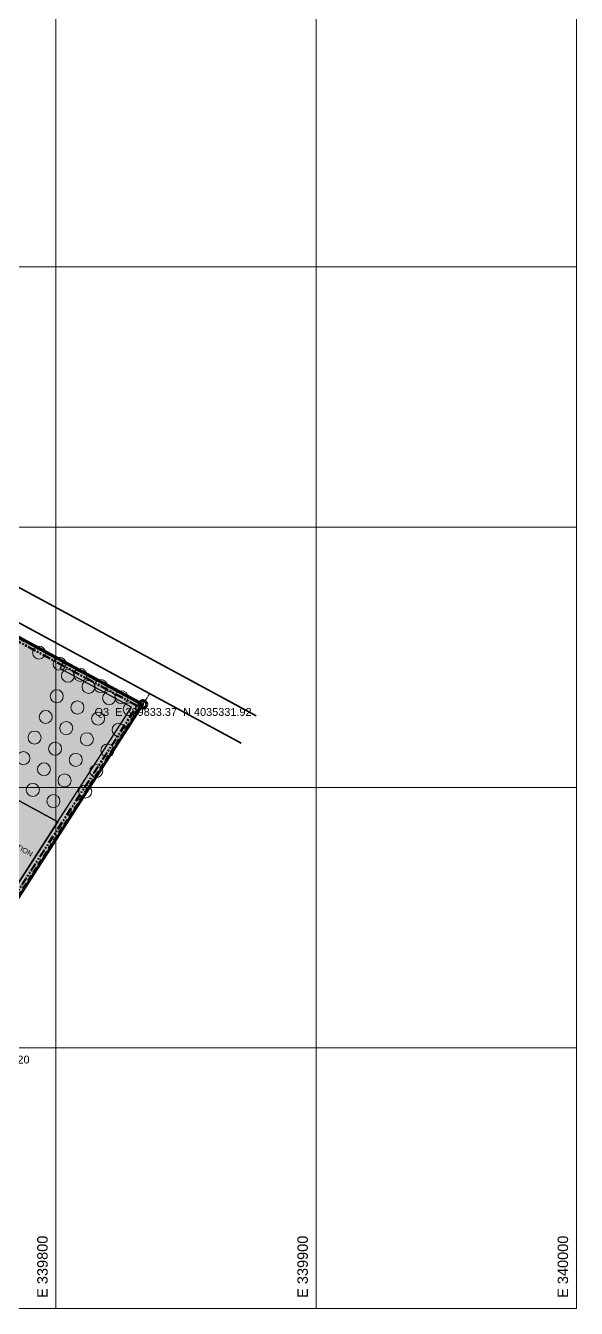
# Model space of a CAD drawing. Header units: metres. Extents: x 338380 to 340000, y 4035100 to 4035907.
# Drawn here: x 339788.3 to 340000, y 4035100 to 4035592.6 of the extents above; entities that cross this region are included whole.
import ezdxf
from ezdxf.enums import TextEntityAlignment as Align

# ---------------------------------------------------------------- set-up
doc = ezdxf.new("R2010")
doc.units = ezdxf.units.M
for name, pattern in [('DASHDOT', [3.556, 2.54, -0.508, 0, -0.508]), ('DASHED', [1.524, 1.27, -0.254]), ('PHANTOM', [6.35, 3.175, -0.635, 0.635, -0.635, 0.635, -0.635])]:
    doc.linetypes.add(name, pattern=pattern)
for name, color, linetype, lineweight in [('MP_BOUNDARY', 1, 'Continuous', 60), ('MP_BOUNDARY_COORDS', 6, 'DASHED', 18), ('MP_GREEN_BUFFER', 82, 'Continuous', 13), ('MP_GREEN_PARK', 3, 'Continuous', 25), ('MP_GRID', 8, 'Continuous', 9), ('MP_HATCH_GREEN', 83, 'Continuous', 0), ('MP_HATCH_SERVICE', 21, 'Continuous', 0), ('MP_PHASING', 211, 'PHANTOM', 50), ('MP_ROAD_PUBLIC', 8, 'Continuous', 35), ('MP_TREES', 3, 'Continuous', 13), ('MP_UTILITY', 242, 'Continuous', 30), ('MP_WALL', 8, 'DASHDOT', 30)]:
    doc.layers.add(name, color=color, linetype=linetype, lineweight=lineweight)
doc.styles.add('AR', font='arial.ttf')

msp = doc.modelspace()

# ---------------------------------------------------------------- hatches: boundary and pattern name
at = {"layer": 'MP_HATCH_GREEN', "transparency": 33554546}
msp.add_hatch(color=83, dxfattribs=at).paths.add_polyline_path([(339829.09, 4035330.82), (339801.57, 4035345.71), (339803, 4035348.35), (339734.4, 4035385.47), (339702.12, 4035325.81), (339703.63, 4035324.9), (339705.04, 4035323.84), (339706.35, 4035322.64), (339707.52, 4035321.33), (339708.57, 4035319.91), (339709.47, 4035318.39), (339710.22, 4035316.79), (339710.8, 4035315.12), (339711.22, 4035313.4), (339711.47, 4035311.65), (339711.55, 4035309.89), (339711.46, 4035308.13), (339711.19, 4035306.38), (339710.75, 4035304.67), (339710.15, 4035303.01), (339709.38, 4035301.42), (339708.47, 4035299.91), (339707.41, 4035298.49), (339706.22, 4035297.19), (339704.9, 4035296.01), (339703.48, 4035294.96), (339701.96, 4035294.06), (339700.36, 4035293.32), (339698.69, 4035292.73), (339696.97, 4035292.31), (339695.23, 4035292.06), (339693.46, 4035291.98), (339691.7, 4035292.08), (339689.95, 4035292.35), (339688.24, 4035292.78), (339686.58, 4035293.39), (339684.99, 4035294.15), (339652.71, 4035234.49), (339727.86, 4035209.47), (339776.71, 4035299.77), (339800.69, 4035286.79), (339779.61, 4035254.09)])
at = {"layer": 'MP_HATCH_GREEN', "transparency": 33554495}
msp.add_hatch(color=63, dxfattribs=at).paths.add_polyline_path([(339779.61, 4035254.09), (339755.53, 4035216.75), (339748.45, 4035205.78), (339729.31, 4035212.15), (339727.86, 4035209.47), (339749.71, 4035202.2), (339833.37, 4035331.92), (339803, 4035348.35), (339801.57, 4035345.71), (339829.09, 4035330.82)])
at = {"layer": 'MP_HATCH_SERVICE', "transparency": 33554521}
msp.add_hatch(color=8, dxfattribs=at).paths.add_polyline_path([(339758.25, 4035265.64), (339779.61, 4035254.09), (339800.69, 4035286.79), (339776.71, 4035299.77)])

# ---------------------------------------------------------------- linework, layer by layer
at = {"layer": 'MP_BOUNDARY'}
msp.add_lwpolyline([(338955.19, 4035466.71), (339030.78, 4035766.16), (339833.37, 4035331.92), (339749.71, 4035202.2)], close=True, dxfattribs=at)
msp.add_circle((339833.37, 4035331.92), 1.5, dxfattribs=at)
at = {"layer": 'MP_BOUNDARY_COORDS'}
msp.add_lwpolyline([(338954, 4035462), (339032, 4035771), (339836, 4035336), (339747, 4035198)], close=True, dxfattribs=at)
at = {"layer": 'MP_GREEN_BUFFER'}
msp.add_lwpolyline([(339779.61, 4035254.09), (339755.53, 4035216.75), (339748.45, 4035205.78), (339729.31, 4035212.15), (339727.86, 4035209.47), (339749.71, 4035202.2), (339833.37, 4035331.92), (339803, 4035348.35), (339801.57, 4035345.71), (339829.09, 4035330.82)], close=True, dxfattribs=at)
at = {"layer": 'MP_GREEN_PARK'}
msp.add_lwpolyline([(339776.71, 4035299.77), (339800.69, 4035286.79), (339779.61, 4035254.09), (339829.09, 4035330.82), (339801.57, 4035345.71), (339803, 4035348.35), (339734.4, 4035385.47)], dxfattribs=at)
at = {"layer": 'MP_GRID'}
for p, q in [((339800, 4035100), (339800, 4035900)), ((339900, 4035100), (339900, 4035900)), ((340000, 4035100), (340000, 4035900)), ((338800, 4035500), (340000, 4035500)), ((338800, 4035400), (340000, 4035400)), ((338800, 4035300), (340000, 4035300)), ((338800, 4035200), (340000, 4035200)), ((338800, 4035100), (340000, 4035100))]:
    msp.add_line(p, q, dxfattribs=at)
at = {"layer": 'MP_PHASING'}
msp.add_lwpolyline([(339749.08, 4035203.99), (339831.23, 4035331.37), (339495.77, 4035512.87), (339392.82, 4035322.6)], close=True, dxfattribs=at)
at = {"layer": 'MP_ROAD_PUBLIC'}
for p, q in [((339002.53, 4035800.59), (339876.89, 4035327.52)), ((338996.82, 4035790.03), (339871.18, 4035316.97))]:
    msp.add_line(p, q, dxfattribs=at)
at = {"layer": 'MP_TREES'}
for centre in [(339793.49, 4035351.79), (339801.4, 4035347.51), (339804.61, 4035342.93), (339809.32, 4035343.23), (339812.53, 4035338.65), (339817.24, 4035338.94), (339800.33, 4035335.02), (339820.44, 4035334.37), (339825.15, 4035334.66), (339796.05, 4035327.1), (339808.25, 4035330.73), (339816.16, 4035326.45), (339828.36, 4035330.08), (339803.96, 4035322.82), (339824.08, 4035322.17), (339791.76, 4035319.18), (339811.88, 4035318.53), (339799.68, 4035314.9), (339819.79, 4035314.25), (339787.48, 4035311.27), (339795.4, 4035306.99), (339807.6, 4035310.62), (339803.31, 4035302.7), (339815.51, 4035306.34), (339791.11, 4035299.07), (339811.23, 4035298.42), (339799.03, 4035294.79)]:
    msp.add_circle(centre, 2.5, dxfattribs=at)
at = {"layer": 'MP_UTILITY'}
msp.add_lwpolyline([(339758.25, 4035265.64), (339779.61, 4035254.09), (339800.69, 4035286.79), (339776.71, 4035299.77)], close=True, dxfattribs=at)
at = {"layer": 'MP_WALL'}
msp.add_lwpolyline([(339749.5, 4035202.8), (339832.66, 4035331.74), (339163.86, 4035693.59), (339101.65, 4035418.48)], close=True, dxfattribs=at)

# ---------------------------------------------------------------- texts
at = {"layer": 'MP_BOUNDARY', "style": 'AR'}
for s, p in [('Q3  E 339833.37  N 4035331.92', (339845.01, 4035329.02)), ('Q4  E 339749.71  N 4035202.20', (339759.68, 4035195.52))]:
    msp.add_text(s, height=3, dxfattribs=at).set_placement(p, align=Align.MIDDLE_CENTER)
at = {"layer": 'MP_GRID', "style": 'AR'}
for s, p in [('E 339800', (339798, 4035104)), ('E 339900', (339898, 4035104)), ('E 340000', (339998, 4035104))]:
    msp.add_text(s, height=4, rotation=90, dxfattribs=at).set_placement(p, align=Align.BOTTOM_LEFT)
at = {"layer": 'MP_UTILITY', "style": 'AR'}
msp.add_text('POWER STATION', height=2, rotation=-28.4155, dxfattribs=at).set_placement((339780.58, 4035279.83), align=Align.MIDDLE_CENTER)

doc.saveas('drawing.dxf')
